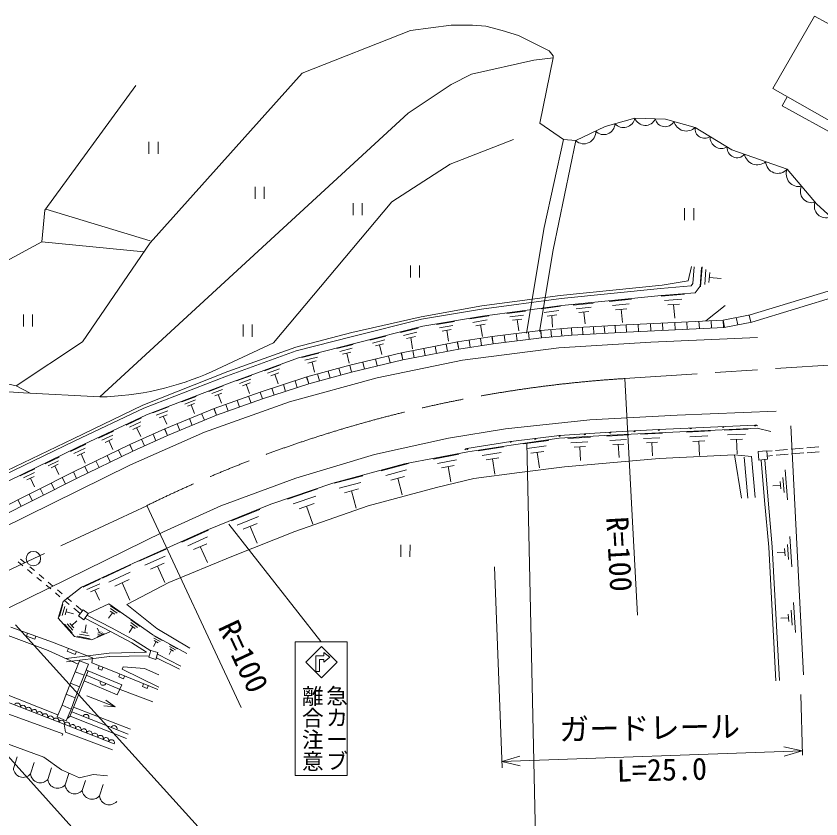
# Model space of a CAD drawing. Units: millimetres, scale not verified. Extents: x 40000 to 680000, y 20000 to 380000.
# Drawn here: x 267648 to 334392, y 254164 to 320733 of the extents above; entities that cross this region are included whole.
import ezdxf
from ezdxf.enums import TextEntityAlignment as Align

# ---------------------------------------------------------------- set-up
doc = ezdxf.new("R2010")
doc.units = ezdxf.units.MM
doc.header["$LTSCALE"] = 1000
doc.linetypes.add('CHAIN', pattern=[18.5, 12, -1.5, 3.5, -1.5])
for name, color, linetype, lineweight in [('M-BGD', 7, 'Continuous', 13), ('M-BMK', 2, 'CHAIN', 13), ('M-STR-HTXT', 7, 'Continuous', 13), ('M-STR-STRC', 7, 'Continuous', 13)]:
    doc.layers.add(name, color=color, linetype=linetype, lineweight=lineweight)
doc.styles.add('@ＭＳ ゴシック', font='')
doc.styles.add('ＭＳ ゴシック', font='')
doc.styles.get('@ＭＳ ゴシック').set_extended_font_data('@MS Gothic')
doc.styles.get('ＭＳ ゴシック').set_extended_font_data('MS Gothic')

msp = doc.modelspace()

# ---------------------------------------------------------------- linework, layer by layer
at = {"layer": 'M-BGD'}
for p, q in [((330400, 314722), (333871, 320733)), ((333871, 320733), (344000, 315226)), ((300343, 319548), (303730, 319971)), ((303730, 319971), (305508, 319971)), ((305508, 319971), (306608, 319886)), ((306608, 319886), (307963, 319548)), ((291368, 315992), (300343, 319548)), ((307963, 319548), (309318, 319124)), ((309318, 319124), (311858, 317854)), ((311858, 317854), (312196, 317431)), ((305423, 315907), (310588, 317092)), ((310588, 317092), (312196, 317262)), ((312196, 317262), (311096, 311843)), ((312196, 317431), (312196, 317262)), ((278753, 301937), (291368, 315992)), ((303730, 315060), (305423, 315907)), ((300174, 312690), (303730, 315060)), ((270032, 304646), (277568, 314976)), ((330400, 314722), (340560, 308964)), ((331596, 314044), (331171, 313293)), ((331171, 313293), (340211, 308328)), ((274604, 289152), (300174, 312690)), ((311096, 311843), (313043, 310488)), ((316514, 311589), (318970, 312266)), ((318970, 312266), (321510, 312182)), ((321510, 312182), (323965, 311504)), ((314059, 310404), (316514, 311589)), ((323965, 311504), (327013, 309642)), ((303645, 308456), (308894, 310488)), ((311434, 303207), (313043, 310488)), ((312196, 301344), (314059, 310404)), ((313043, 310488), (314059, 310404)), ((278668, 310303), (278668, 309303)), ((279418, 310303), (279418, 309303)), ((327013, 309642), (331585, 308033)), ((298819, 305324), (303645, 308456)), ((331585, 308033), (334040, 305154)), ((287474, 306578), (287474, 305578)), ((288224, 306578), (288224, 305578)), ((288998, 293640), (298819, 305324)), ((295602, 305223), (295602, 304223)), ((296352, 305223), (296352, 304223)), ((334040, 305154), (340560, 299143)), ((270032, 304646), (269778, 302022)), ((270117, 304731), (278753, 302106)), ((323093, 304805), (323093, 303805)), ((323843, 304805), (323843, 303805)), ((309973, 294437), (311434, 303207)), ((265884, 299905), (269778, 302022)), ((269778, 302022), (278245, 301175)), ((273165, 293724), (278753, 301937)), ((311055, 294579), (312196, 301344)), ((300343, 300058), (300343, 299058)), ((301093, 300058), (301093, 299058)), ((324407, 298291), (324549, 299939)), ((324756, 298470), (324859, 299708)), ((325104, 298648), (325170, 299472)), ((326126, 298979), (325137, 299063)), ((328536, 295955), (338697, 299038)), ((328652, 295367), (338697, 298408)), ((316827, 297071), (318671, 297256)), ((321156, 297503), (323070, 297667)), ((321430, 297143), (322862, 297266)), ((311184, 296449), (312809, 296668)), ((313851, 296773), (315505, 296936)), ((314090, 296463), (315333, 296589)), ((317096, 296726), (318479, 296864)), ((317364, 296381), (318286, 296473)), ((317934, 295320), (317825, 296427)), ((321698, 296778), (322654, 296860)), ((322277, 295672), (322179, 296819)), ((326453, 296740), (324854, 295452)), ((268254, 295994), (268254, 294994)), ((269004, 295994), (269004, 294994)), ((305268, 295617), (306843, 295882)), ((308357, 296068), (309891, 296273)), ((308591, 295788), (309740, 295941)), ((311434, 296154), (312652, 296316)), ((311678, 295854), (312490, 295964)), ((312131, 294935), (312084, 295911)), ((314329, 296154), (315156, 296238)), ((314841, 295204), (314745, 296196)), ((327489, 295142), (327376, 295731)), ((328569, 295350), (328455, 295940)), ((286488, 295164), (286469, 294165)), ((287238, 295150), (287219, 294150)), ((302523, 295149), (304008, 295401)), ((302758, 294885), (303877, 295073)), ((305517, 295337), (306701, 295534)), ((305767, 295052), (306554, 295182)), ((306320, 294171), (306163, 295120)), ((308821, 295509), (309588, 295609)), ((309330, 294639), (309207, 295561)), ((316459, 294434), (316427, 295034)), ((317363, 294483), (317331, 295082)), ((318267, 294532), (318234, 295131)), ((318267, 294532), (318238, 295131)), ((319274, 294581), (319245, 295180)), ((320281, 294630), (320252, 295229)), ((321289, 294679), (321259, 295278)), ((322296, 294728), (322267, 295327)), ((323303, 294777), (323274, 295376)), ((324311, 294825), (324281, 295425)), ((325318, 294874), (325289, 295474)), ((326325, 294923), (326296, 295522)), ((326410, 294933), (326296, 295522)), ((299520, 294486), (300987, 294858)), ((299775, 294241), (300876, 294520)), ((302993, 294620), (303741, 294746)), ((303517, 293790), (303369, 294683)), ((309203, 293811), (309130, 294406)), ((310205, 293934), (310132, 294530)), ((311207, 294058), (311133, 294653)), ((311207, 294058), (311152, 294655)), ((312054, 294135), (312000, 294732)), ((312901, 294211), (312847, 294809)), ((313749, 294288), (313695, 294886)), ((313749, 294288), (313716, 294887)), ((314652, 294337), (314620, 294936)), ((315556, 294386), (315524, 294985)), ((267662, 290084), (273165, 293724)), ((296977, 293850), (298324, 294189)), ((297213, 293625), (298223, 293876)), ((300030, 293992), (300764, 294178)), ((300534, 293147), (300397, 294085)), ((304351, 293125), (304237, 293714)), ((304351, 293125), (304260, 293718)), ((305301, 293271), (305210, 293864)), ((306251, 293417), (306159, 294010)), ((307200, 293564), (307109, 294157)), ((307200, 293564), (307127, 294159)), ((308202, 293687), (308128, 294283)), ((252337, 293216), (267662, 290084)), ((283918, 291269), (288998, 293640)), ((294243, 293157), (295610, 293506)), ((294484, 292927), (295509, 293188)), ((297449, 293396), (298122, 293563)), ((297990, 292670), (297785, 293479)), ((301580, 292587), (301466, 293176)), ((302504, 292767), (302390, 293356)), ((303428, 292946), (303313, 293535)), ((291349, 292427), (292746, 292781)), ((291595, 292192), (292645, 292457)), ((294725, 292698), (295403, 292870)), ((295271, 291967), (295067, 292786)), ((298668, 291974), (298528, 292558)), ((299733, 292229), (299594, 292813)), ((299733, 292229), (299619, 292818)), ((300657, 292408), (300543, 292997)), ((288242, 291321), (289562, 291806)), ((291840, 291958), (292539, 292134)), ((292401, 291207), (292192, 292046)), ((295471, 291210), (295312, 291788)), ((295471, 291210), (295331, 291793)), ((296537, 291465), (296397, 292048)), ((297602, 291720), (297463, 292303)), ((288504, 291121), (289496, 291482)), ((288765, 290916), (289424, 291159)), ((289382, 290244), (289097, 291040)), ((292810, 290479), (292651, 291058)), ((293697, 290723), (293538, 291301)), ((294584, 290966), (294425, 291545)), ((285921, 290476), (287180, 290937)), ((286172, 290281), (287114, 290628)), ((290963, 289923), (290778, 290493)), ((291923, 290235), (291738, 290806)), ((291923, 290235), (291765, 290814)), ((267662, 290084), (268813, 289461)), ((283634, 289609), (284828, 290066)), ((283875, 289429), (284772, 289772)), ((286418, 290086), (287048, 290319)), ((287011, 289445), (286736, 290205)), ((289043, 289298), (288857, 289868)), ((290003, 289610), (289818, 290181)), ((265460, 289660), (268254, 289491)), ((268254, 289491), (274604, 289152)), ((281387, 288742), (282571, 289199)), ((284117, 289245), (284711, 289474)), ((284690, 288644), (284414, 289359)), ((287132, 288648), (286932, 289214)), ((288083, 288985), (287883, 289551)), ((288083, 288985), (287897, 289556)), ((281628, 288562), (282515, 288905)), ((281865, 288383), (282454, 288611)), ((282434, 287787), (282162, 288497)), ((285230, 287974), (285030, 288540)), ((286181, 288311), (285981, 288877)), ((278999, 287827), (280294, 288323)), ((279260, 287632), (280232, 288004)), ((279521, 287432), (280171, 287680)), ((283261, 287217), (283032, 287772)), ((284279, 287637), (284050, 288192)), ((284279, 287637), (284079, 288203)), ((276779, 286820), (278036, 287411)), ((277056, 286644), (277999, 287086)), ((280146, 286895), (279849, 287556)), ((282244, 286797), (282015, 287352)), ((277332, 286464), (277958, 286762)), ((278001, 285861), (277645, 286613)), ((280208, 285957), (279963, 286504)), ((280208, 285957), (279979, 286511)), ((281226, 286377), (280997, 286931)), ((326370, 286387), (328357, 286479)), ((332940, 266123), (331899, 286744)), ((274483, 285733), (275714, 286315)), ((274755, 285563), (275678, 285996)), ((275026, 285388), (275637, 285676)), ((279247, 285527), (279002, 286074)), ((313405, 285719), (315287, 285828)), ((316639, 285908), (318466, 286003)), ((319432, 286054), (321254, 286149)), ((319681, 285704), (321047, 285773)), ((323252, 286241), (325234, 286333)), ((323519, 285856), (325006, 285928)), ((326638, 286001), (328129, 286073)), ((272161, 284633), (273423, 285229)), ((275680, 284795), (275334, 285532)), ((277324, 284666), (277061, 285206)), ((277324, 284666), (277079, 285214)), ((278285, 285096), (278040, 285644)), ((305969, 284691), (308070, 285016)), ((309690, 285255), (311816, 285555)), ((310018, 284869), (311613, 285094)), ((313663, 285359), (315075, 285437)), ((313921, 284994), (314862, 285046)), ((314455, 283889), (314392, 285020)), ((316887, 285553), (318259, 285627)), ((317136, 285198), (318047, 285251)), ((317650, 284128), (317591, 285224)), ((319924, 285350), (320835, 285397)), ((320439, 284280), (320380, 285376)), ((323782, 285471), (324773, 285517)), ((324335, 284305), (324278, 285496)), ((326905, 285616), (327901, 285662)), ((327458, 284446), (327406, 285642)), ((333230, 284930), (334226, 285013)), ((272438, 284457), (273387, 284904)), ((272715, 284282), (273346, 284580)), ((273388, 283674), (273033, 284431)), ((276393, 284213), (276130, 284752)), ((302260, 284007), (304353, 284412)), ((306297, 284310), (307877, 284555)), ((310341, 284478), (311404, 284627)), ((311053, 283279), (310872, 284553)), ((327235, 284358), (328626, 284226)), ((329900, 284653), (330340, 284689)), ((330639, 284714), (331635, 284797)), ((330672, 284316), (331668, 284399)), ((331934, 284822), (332931, 284905)), ((331967, 284424), (332964, 284507)), ((333263, 284532), (334259, 284615)), ((270047, 283608), (271207, 284166)), ((270304, 283448), (271177, 283866)), ((274530, 283307), (274268, 283846)), ((275462, 283760), (275199, 284299)), ((302603, 283640), (304174, 283945)), ((306624, 283929), (307678, 284094)), ((307347, 282750), (307151, 284014)), ((328338, 280766), (328028, 284172)), ((328936, 280820), (328626, 284226)), ((329717, 280571), (329436, 283902)), ((330016, 280596), (329735, 283927)), ((329935, 284254), (330373, 284291)), ((267987, 282617), (269209, 283204)), ((270561, 283288), (271141, 283567)), ((271185, 282731), (270853, 283427)), ((273599, 282853), (273337, 283393)), ((297910, 283025), (300192, 283632)), ((298318, 282647), (300027, 283100)), ((302941, 283269), (303990, 283474)), ((303709, 282114), (303468, 283374)), ((331439, 283121), (331629, 280628)), ((268259, 282447), (269173, 282889)), ((268526, 282277), (269137, 282570)), ((269185, 281689), (268834, 282426)), ((271748, 281938), (271479, 282475)), ((272668, 282400), (272399, 282936)), ((272668, 282400), (272405, 282940)), ((294030, 281994), (296392, 282619)), ((298721, 282264), (299862, 282568)), ((299658, 281046), (299294, 282418)), ((331237, 282479), (331332, 281232)), ((270828, 281477), (270559, 282013)), ((294453, 281601), (296227, 282072)), ((331035, 281836), (330407, 281788)), ((331012, 282148), (331059, 281525)), ((268989, 280553), (268720, 281089)), ((269909, 281015), (269640, 281551)), ((290149, 280678), (292656, 281530)), ((294875, 281203), (296056, 281520)), ((295841, 279944), (295468, 281361)), ((268069, 280092), (267800, 280628)), ((290637, 280284), (292514, 280923)), ((330061, 276706), (329717, 280571)), ((330360, 276731), (330016, 280596)), ((285509, 278881), (287848, 279832)), ((291119, 279889), (292368, 280315)), ((292255, 278602), (291743, 280102)), ((285992, 278532), (287746, 279244)), ((286471, 278183), (287645, 278655)), ((287629, 277015), (287061, 278422)), ((281405, 277124), (283609, 278113)), ((281879, 276810), (283533, 277549)), ((331821, 277568), (331990, 275073)), ((277828, 275523), (280093, 276534)), ((282353, 276491), (283457, 276985)), ((283532, 275413), (282908, 276741)), ((299568, 276896), (299549, 275897)), ((300318, 276882), (300299, 275882)), ((330654, 265615), (330061, 276706)), ((330953, 265640), (330360, 276731)), ((331385, 276598), (331428, 275975)), ((331614, 276927), (331698, 275680)), ((268401, 275391), (268017, 275712)), ((278317, 275198), (280012, 275956)), ((331407, 276287), (330778, 276244)), ((268217, 275154), (267833, 275474)), ((269168, 274750), (268784, 275071)), ((274811, 274120), (277172, 275220)), ((278801, 274869), (279931, 275377)), ((279975, 273766), (279366, 275123)), ((268984, 274513), (268600, 274833)), ((269936, 274109), (269552, 274430)), ((275330, 273785), (277101, 274611)), ((269752, 273872), (269368, 274192)), ((270703, 273468), (270320, 273789)), ((273212, 273375), (274624, 274034)), ((273523, 273179), (274582, 273669)), ((275843, 273450), (277024, 274003)), ((277092, 272311), (276434, 273729)), ((270519, 273231), (270135, 273552)), ((271471, 272827), (271087, 273148)), ((273829, 272979), (274535, 273305)), ((274576, 272294), (274182, 273142)), ((271287, 272590), (270903, 272911)), ((272238, 272186), (271855, 272507)), ((271235, 270948), (271534, 271967)), ((271476, 271018), (271701, 271779)), ((272054, 271949), (271671, 272270)), ((273144, 271430), (272622, 271866)), ((275347, 271992), (273628, 271202)), ((275473, 271842), (276242, 271302)), ((332121, 272120), (332290, 269626)), ((271717, 271084), (271867, 271591)), ((272404, 271160), (271792, 271337)), ((272968, 271186), (272438, 271629)), ((275318, 270800), (275642, 271264)), ((275449, 271397), (275834, 271130)), ((275463, 271622), (276041, 271216)), ((331685, 271151), (331727, 270527)), ((331914, 271480), (331998, 270233)), ((272363, 269806), (271883, 270340)), ((272427, 270020), (272104, 270376)), ((272693, 270585), (272266, 270198)), ((277151, 270440), (277724, 270039)), ((277160, 270659), (277925, 270125)), ((331706, 270839), (331077, 270797)), ((272299, 269587), (271657, 270300)), ((273609, 269577), (273076, 269677)), ((273462, 270265), (273345, 269627)), ((274362, 269978), (274575, 269624)), ((274711, 269681), (274439, 269561)), ((277011, 269627), (277334, 270086)), ((277142, 270220), (277522, 269952)), ((282054, 268324), (279321, 269942)), ((268503, 269327), (268587, 269562)), ((269194, 269080), (268503, 269327)), ((269194, 269080), (269278, 269316)), ((273790, 269104), (272734, 269304)), ((273699, 269340), (272907, 269490)), ((274943, 269527), (274399, 269287)), ((274830, 269604), (274421, 269427)), ((279071, 269343), (279768, 268954)), ((279082, 269152), (279606, 268862)), ((279033, 268448), (279266, 268869)), ((279093, 268962), (279440, 268770)), ((280367, 268623), (281025, 268260)), ((280379, 268447), (280868, 268173)), ((275369, 267920), (271798, 267475)), ((271893, 268066), (271985, 268298)), ((272555, 267803), (271893, 268066)), ((272555, 267803), (272647, 268036)), ((278449, 267988), (275369, 267920)), ((278688, 267693), (275376, 267620)), ((279371, 267814), (281322, 266840)), ((280331, 267783), (280549, 268179)), ((280385, 268267), (280712, 268086)), ((275406, 267623), (271835, 267177)), ((279283, 267523), (281188, 266571)), ((272171, 265421), (272553, 266356)), ((273471, 266515), (273612, 266444)), ((273612, 266444), (276427, 265270)), ((274456, 266620), (274547, 266852)), ((274761, 266500), (274456, 266620)), ((274761, 266500), (274853, 266732)), ((263080, 265976), (271097, 262788)), ((272914, 265125), (273300, 266069)), ((273458, 266075), (276273, 264901)), ((276157, 265940), (276251, 266172)), ((276551, 265780), (276157, 265940)), ((276551, 265780), (276645, 266012)), ((273285, 265624), (276032, 264461)), ((276427, 265270), (276032, 264461)), ((278126, 265140), (278220, 265371)), ((278519, 264980), (278126, 265140)), ((278519, 264980), (278613, 265211)), ((271474, 263595), (271807, 264507)), ((273520, 264364), (275852, 263461)), ((276273, 264901), (278986, 263872)), ((272208, 263277), (272550, 264211)), ((275852, 263461), (275103, 264019)), ((272271, 263042), (276940, 261195)), ((272414, 263432), (277147, 261596)), ((275852, 263461), (274922, 263553)), ((272124, 262670), (276793, 260823)), ((271517, 261220), (271466, 261079)), ((267420, 258352), (267724, 259305)), ((268849, 257897), (269153, 258849)), ((270278, 257441), (270582, 258394)), ((271707, 256985), (272011, 257938)), ((273137, 256530), (273394, 257336)), ((274566, 256074), (274869, 257027))]:
    msp.add_line(p, q, dxfattribs=at)
for points in [[(323651, 299982), (323378, 298781), (321219, 298432), (312773, 297558), (306276, 296716), (301246, 295788), (295497, 294485), (290848, 293272), (285211, 291259), (278171, 288471), (272386, 285689), (265433, 282352), (264774, 282219), (262859, 283456), (260793, 284884), (257458, 286560)], [(257626, 285608), (260410, 284254), (262402, 282733), (264945, 281500), (265880, 281656), (272780, 284982), (278474, 287676), (285310, 290305), (291062, 292407), (295703, 293577), (301392, 295013), (306337, 295844), (312919, 296729), (321146, 297555), (323962, 297796), (324366, 298348), (324491, 299897)], [(257888, 286147), (260726, 284768), (262718, 283246), (265035, 282123), (265697, 282233), (272521, 285524), (278238, 288228), (285099, 290867), (290885, 292982), (295556, 294159), (301268, 295600), (306247, 296437), (312849, 297325), (321091, 298153), (323639, 298370), (323781, 298565), (323893, 299945)], [(328536, 295955), (326296, 295522), (318236, 295131), (313706, 294887), (311143, 294655), (307118, 294158), (304248, 293716), (299606, 292816), (295322, 291791), (291751, 290810), (287890, 289553), (284064, 288198), (279971, 286508), (277070, 285210), (272402, 282938), (265960, 279704), (264763, 279652), (261375, 281487)], [(328652, 295367), (326368, 294925), (318267, 294532), (313749, 294288), (311207, 294058), (307200, 293564), (304351, 293125), (299733, 292229), (295471, 291210), (291923, 290235), (288083, 288985), (284279, 287637), (280208, 285957), (277324, 284666), (272668, 282400), (266115, 279110), (264623, 279046), (261090, 280959)], [(329144, 294095), (320281, 293705), (312650, 293224), (304679, 292203), (297584, 290748), (290314, 288743), (283285, 286233), (277137, 283522), (253406, 271824), (250281, 270559)], [(330694, 287963), (322477, 287641), (315227, 287252), (308223, 286501), (303517, 285726), (297358, 284372), (290852, 282429), (284616, 280115), (279872, 277974), (260664, 268533), (260123, 268023), (259819, 267037), (259822, 266091), (260327, 265600), (261336, 264914), (271517, 261220)], [(275469, 269703), (273937, 269026), (272496, 269298), (271141, 270797), (271548, 272197), (273077, 273370), (277395, 275382), (283479, 278108), (288765, 280261), (293910, 282013), (299846, 283594), (305111, 284609), (308692, 285163), (312688, 285726), (316924, 285973), (320949, 286187), (329107, 286564), (330242, 286296)], [(305037, 284881), (308670, 285468), (312708, 285960), (316920, 286223), (320936, 286458), (328946, 286821)], [(279321, 269942), (276834, 271937), (280308, 273770), (285529, 275915), (290774, 277997), (296854, 280114), (302512, 281641), (305604, 282378), (309390, 282879), (313120, 283358), (320984, 284052), (327235, 284358), (327818, 280770)], [(281814, 267880), (278996, 269439), (275347, 271992)], [(273519, 271052), (275609, 269969), (277395, 269015), (278811, 268113)], [(273344, 270804), (275469, 269703), (277243, 268756), (278449, 267988)], [(267204, 270055), (270661, 268823), (273971, 267511), (273936, 267092), (275464, 266492), (279401, 264891)], [(266307, 269627), (270305, 268116), (272798, 266993)], [(273612, 266444), (272097, 262649), (271891, 262489)], [(279472, 265078), (276431, 266576), (276531, 266775), (278306, 266635), (279495, 266100)], [(275788, 260395), (271639, 262019), (262509, 265562)], [(252050, 263406), (256019, 262748), (260584, 261889), (263668, 261583), (269947, 259285), (271412, 258239), (272903, 257558), (274047, 257845), (275220, 257733)], [(275634, 259894), (271731, 261348), (271639, 262019)]]:
    msp.add_lwpolyline(points, dxfattribs=at)
for points in [[(329240, 283920), (329177, 284628), (329896, 284691), (329959, 283984)], [(273254, 270684), (272828, 270992), (273201, 271509), (273628, 271202)], [(278818, 268135), (278651, 267567), (279247, 267392), (279414, 267960)], [(272906, 267274), (272553, 266356), (273300, 266069), (273653, 266987)], [(272171, 265421), (271807, 264507), (272550, 264211), (272914, 265125)], [(271474, 263595), (271053, 262622), (271787, 262304), (272208, 263277)]]:
    msp.add_lwpolyline(points, close=True, dxfattribs=at)
msp.add_circle((269080, 275744), 600, dxfattribs=at)
for centre, radius, start, end in [((316396, 311808), 907, 221.71651, 359.85539), ((318018, 312468), 974, 222.80301, 348.01888), ((319826, 312581), 912, 200.19959, 335.84947), ((321472, 312392), 834, 192.76419, 331.22411), ((323227, 312263), 1059, 194.91758, 314.20519), ((314730, 311133), 991, 227.37189, 4.16024), ((324738, 311385), 782, 171.2703, 305.88882), ((326143, 310703), 947, 177.08696, 300.07216), ((327427, 309799), 814, 174.06897, 320.02893), ((329121, 309497), 1093, 191.62765, 309.59588), ((330826, 308698), 1009, 182.43555, 318.78799), ((332568, 307650), 1055, 158.72373, 282.18649), ((333622, 306193), 934, 152.85905, 288.05117), ((334794, 304959), 949, 158.61354, 294.48799), ((274069, 313052), 23907, 271.28202, 294.32863), ((318928, 286340), 75, 183.35655, 3.35655), ((318928, 286340), 50, 183.35655, 3.35655), ((318928, 286340), 25, 183.35655, 3.35655), ((320936, 286458), 75, 183.35655, 2.59196), ((320936, 286458), 50, 183.35655, 2.59196), ((320936, 286458), 25, 183.35655, 2.59196), ((323606, 286579), 75, 182.59196, 2.59196), ((323606, 286579), 50, 182.59196, 2.59196), ((323606, 286579), 25, 182.59196, 2.59196), ((326276, 286700), 75, 182.59196, 2.59196), ((326276, 286700), 50, 182.59196, 2.59196), ((326276, 286700), 25, 182.59196, 2.59196), ((328946, 286821), 75, 182.59196, 2.59196), ((328946, 286821), 50, 182.59196, 2.59196), ((328946, 286821), 25, 182.59196, 2.59196), ((328957, 286571), 250, 47.59196, 92.59196), ((310689, 285714), 75, 186.94444, 6.94444), ((310689, 285714), 50, 186.94444, 6.94444), ((310689, 285714), 25, 186.94444, 6.94444), ((312708, 285960), 75, 186.94444, 3.56264), ((312708, 285960), 50, 186.94444, 3.56264), ((312708, 285960), 25, 186.94444, 3.56264), ((314814, 286091), 75, 183.56264, 3.56264), ((314814, 286091), 50, 183.56264, 3.56264), ((314814, 286091), 25, 183.56264, 3.56264), ((316920, 286223), 75, 183.56264, 3.35655), ((316920, 286223), 50, 183.56264, 3.35655), ((316920, 286223), 25, 183.56264, 3.35655), ((308670, 285468), 75, 189.18742, 6.94444), ((308670, 285468), 50, 189.18742, 6.94444), ((308670, 285468), 25, 189.18742, 6.94444), ((305077, 284634), 250, 99.18742, 144.18742), ((305037, 284881), 75, 189.18742, 9.18742), ((305037, 284881), 50, 189.18742, 9.18742), ((305037, 284881), 25, 189.18742, 9.18742), ((274866, 265488), 250, 157.35706, 337.35706), ((267759, 263525), 245, 338.78951, 158.78951), ((268215, 263348), 245, 338.78951, 158.78951), ((268672, 263171), 245, 338.78951, 158.78951), ((269128, 262994), 245, 338.78951, 158.78951), ((269584, 262817), 245, 338.78951, 158.78951), ((270041, 262639), 245, 338.78951, 158.78951), ((270497, 262462), 245, 338.78951, 158.78951), ((270954, 262285), 245, 338.78951, 158.78951), ((271410, 262108), 245, 338.78951, 158.78951), ((273438, 262580), 250, 338.42007, 158.42007), ((271869, 261929), 248, 338.61686, 158.61686), ((272330, 261749), 248, 338.61686, 158.61686), ((272791, 261568), 248, 338.61686, 158.61686), ((275773, 261657), 250, 338.42007, 158.42007), ((273252, 261388), 248, 338.61686, 158.61686), ((273713, 261207), 248, 338.61686, 158.61686), ((274174, 261027), 248, 338.61686, 158.61686), ((274635, 260846), 248, 338.61686, 158.61686), ((275096, 260665), 248, 338.61686, 158.61686), ((275558, 260485), 248, 338.61686, 158.61686), ((268230, 258422), 812, 184.9327, 319.69297), ((269659, 257967), 812, 184.9327, 319.69297), ((271088, 257511), 812, 184.9327, 319.69297), ((272517, 257055), 812, 184.9327, 319.69297), ((273946, 256599), 812, 184.9327, 319.69297), ((275375, 256144), 812, 184.9327, 319.69297)]:
    msp.add_arc(centre, radius, start, end, dxfattribs=at)
at = {"layer": 'M-BMK'}
for p, q in [((342592, 292285), (318117, 290679)), ((254595, 268976), (278479, 280136))]:
    msp.add_line(p, q, dxfattribs=at)
msp.add_arc((324690, 186179), 104706, 93.59889, 116.18962, dxfattribs=at)
at = {"layer": 'M-STR-HTXT'}
for p, q in [((318118, 290679), (319170, 271070)), ((309995, 285342), (310743, 251279)), ((278484, 280138), (286313, 263415)), ((307333, 275067), (307948, 258403)), ((267601, 270270), (284872, 251180)), ((261615, 265253), (279027, 246006)), ((332729, 264491), (332852, 259448)), ((307929, 258913), (332843, 259806)), ((332843, 259806), (331330, 260152)), ((332843, 259806), (331358, 259353)), ((307929, 258913), (309414, 259367)), ((307929, 258913), (309442, 258567))]:
    msp.add_line(p, q, dxfattribs=at)
at = {"layer": 'M-STR-STRC'}
for p, q in [((292922, 268863), (285293, 278598)), ((290782, 268857), (295112, 268857)), ((290782, 268857), (290782, 257765)), ((291679, 267159), (292983, 268463)), ((292983, 268463), (294287, 267159)), ((295112, 257765), (295112, 268857)), ((292500, 267678), (293164, 267678)), ((292500, 266380), (292500, 267678)), ((293170, 267951), (293659, 267587)), ((293170, 267951), (293170, 267678)), ((292983, 265855), (291679, 267159)), ((292801, 266380), (292801, 267376)), ((293164, 267376), (292801, 267376)), ((294287, 267159), (292983, 265855)), ((293659, 267587), (293164, 267166)), ((293164, 267166), (293164, 267376)), ((292801, 266380), (292500, 266380)), ((290782, 257765), (295112, 257765))]:
    msp.add_line(p, q, dxfattribs=at)

# ---------------------------------------------------------------- texts
at = {"layer": 'M-STR-HTXT', "style": 'ＭＳ ゴシック'}
for rotation, p in [(273.27, (316034, 279147)), (295.087, (283856, 269841))]:
    msp.add_text('R=100', height=1833, rotation=rotation, dxfattribs=at).set_placement(p, align=Align.BOTTOM_LEFT)
for s, rotation, p in [('ガードレール', 1.028, (320204, 260245)), ('L=25.0', 1.296, (321239, 256781))]:
    msp.add_text(s, height=1833, rotation=rotation, dxfattribs=at).set_placement(p, align=Align.BOTTOM_CENTER)
at = {"layer": 'M-STR-STRC', "style": '@ＭＳ ゴシック'}
for s, p in [('離合注意', (291173, 265259)), ('急カーブ', (293179, 265276))]:
    msp.add_text(s, height=1320, rotation=270, dxfattribs=at).set_placement(p, align=Align.BOTTOM_LEFT)

doc.saveas('drawing.dxf')
